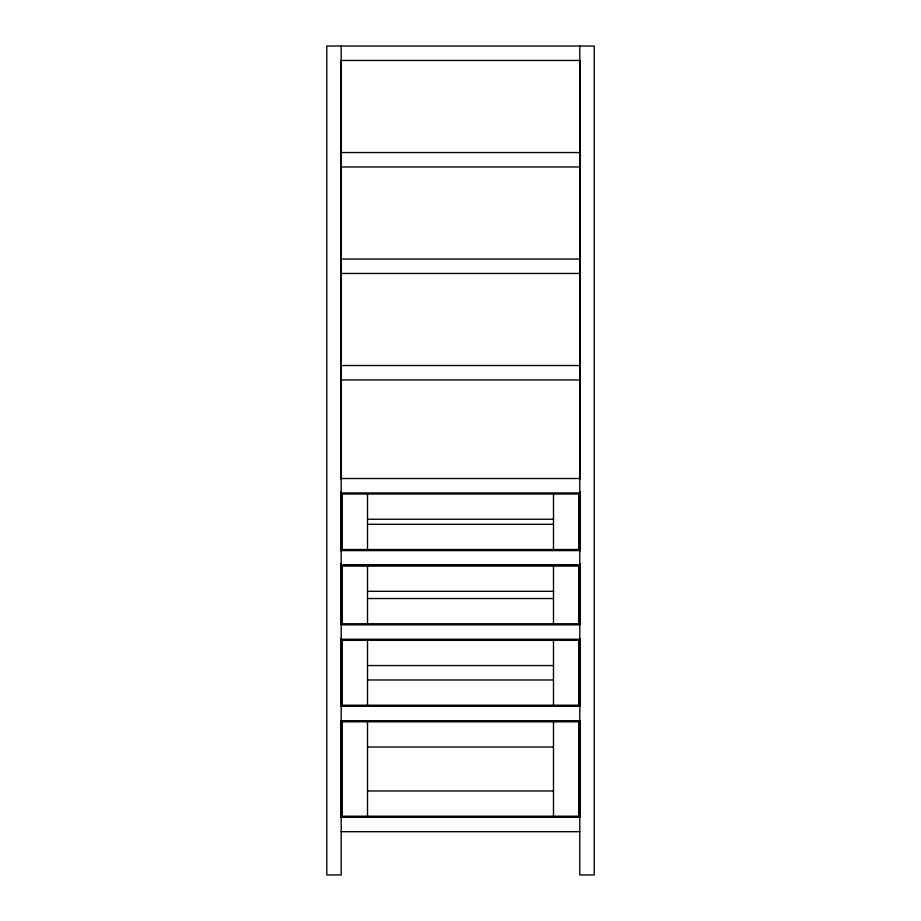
<?xml version="1.0" encoding="UTF-8"?>
<svg xmlns="http://www.w3.org/2000/svg" width="921" height="921" viewBox="0 0 921 921"><rect width="100%" height="100%" fill="white"/><g stroke="black" fill="none" stroke-linecap="round" stroke-linejoin="round"><path stroke-width="1.38" d="M341.207 60.464L579.793 60.464M340.851 152.541L580.149 152.541M340.851 166.966L580.149 166.966M340.851 259.043L580.149 259.043M340.851 273.456L580.149 273.456M340.851 365.533L580.149 365.533M340.851 379.947L580.149 379.947M340.851 478.517L580.149 478.517M341.207 492.931L579.793 492.931M367.514 519.248L553.486 519.248M367.514 524.291L553.486 524.291M341.207 550.597L579.793 550.597M341.207 565.01L579.793 565.01M367.514 591.317L553.486 591.317M367.514 598.535L553.486 598.535M341.207 624.841L579.793 624.841M341.207 639.255L579.793 639.255M367.514 665.561L553.486 665.561M367.514 679.974L553.486 679.974M341.207 706.292L579.793 706.292M341.207 720.706L579.793 720.706M367.514 747.012L553.486 747.012M367.514 790.978L553.486 790.978M341.207 817.284L579.793 817.284M341.207 831.698L579.793 831.698M580.149 60.429L580.149 478.955M580.149 491.906L580.149 550.873M580.149 563.813L580.149 624.219M580.149 638.598L580.149 706.2M580.149 720.579L580.149 816.939M579.793 46.05L579.793 874.95L594.206 874.95L594.206 46.05L326.794 46.05L326.794 874.95L341.207 874.95L341.207 46.05M577.271 565.01L343.729 565.01M553.486 494.013L553.486 549.515M553.486 566.093L553.486 623.759M553.486 640.337L553.486 705.21M553.486 721.788L553.486 816.202M367.514 494.013L367.514 549.515M367.514 566.093L367.514 623.759M367.514 640.337L367.514 705.21M367.514 721.788L367.514 816.202M340.851 60.429L340.851 478.955M340.851 491.906L340.851 550.873M340.851 563.813L340.851 624.219M340.851 638.598L340.851 706.2M340.851 720.579L340.851 816.939M578.71 494.013L342.29 494.013L342.29 549.515L578.71 549.515L578.71 494.013M578.71 566.093L342.29 566.093L342.29 623.759L578.71 623.759L578.71 566.093M578.71 640.337L342.29 640.337L342.29 705.21L578.71 705.21L578.71 640.337M578.71 721.788L342.29 721.788L342.29 816.202L578.71 816.202L578.71 721.788"/></g></svg>
